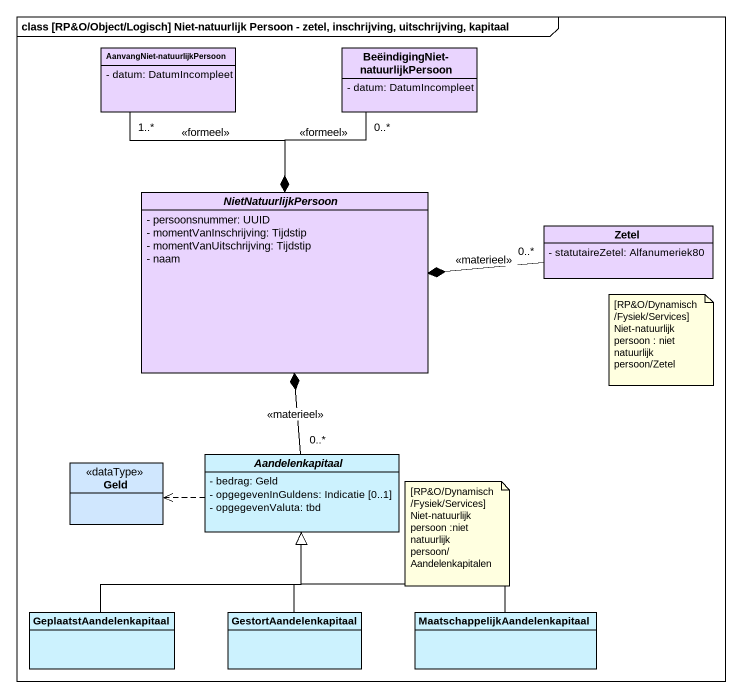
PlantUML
@startuml
mainframe class [RP&O/Object/Logisch] Niet-natuurlijk Persoon - zetel, inschrijving, uitschrijving, kapitaal
hide circle
hide empty members
skinparam classAttributeIconSize 0
class "AanvangNiet-natuurlijkPersoon" as AanvangNiet #E9D4FE {
  - datum: DatumIncompleet
}
class "BeëindigingNiet-natuurlijkPersoon" as BeëindigingNiet #E9D4FE {
  - datum: DatumIncompleet
}
abstract class NietNatuurlijkPersoon #E9D4FE {
  - persoonsnummer: UUID
  - momentVanInschrijving: Tijdstip
  - momentVanUitschrijving: Tijdstip
  - naam
}
class Zetel #E9D4FE {
  - statutaireZetel: Alfanumeriek80
}
class Geld <<dataType>> #D0E7FE
abstract class Aandelenkapitaal #CCF2FE {
  - bedrag: Geld
  - opgegevenInGuldens: Indicatie [0..1]
  - opgegevenValuta: tbd
}
class GeplaatstAandelenkapitaal #CCF2FE
class GestortAandelenkapitaal #CCF2FE
class "MaatschappelijkAandelenkapitaal" as MaatschappelijkAandelenkapit #CCF2FE
AanvangNiet "1..*" --* NietNatuurlijkPersoon : <<formeel>>
BeëindigingNiet "0..*" --* NietNatuurlijkPersoon : <<formeel>>
Zetel "0..*" -left-* NietNatuurlijkPersoon : <<materieel>>
Aandelenkapitaal "0..*" -up-* NietNatuurlijkPersoon : <<materieel>>
Aandelenkapitaal .left.> Geld
GeplaatstAandelenkapitaal -up-|> Aandelenkapitaal
GestortAandelenkapitaal -up-|> Aandelenkapitaal
MaatschappelijkAandelenkapit -up-|> Aandelenkapitaal
note as N1
  [RP&O/Dynamisch/Fysiek/Services] Niet-natuurlijk persoon : niet natuurlijk persoon/Zetel
end note
note as N2
  [RP&O/Dynamisch/Fysiek/Services] Niet-natuurlijk persoon :niet natuurlijk persoon/Aandelenkapitalen
end note
@enduml
